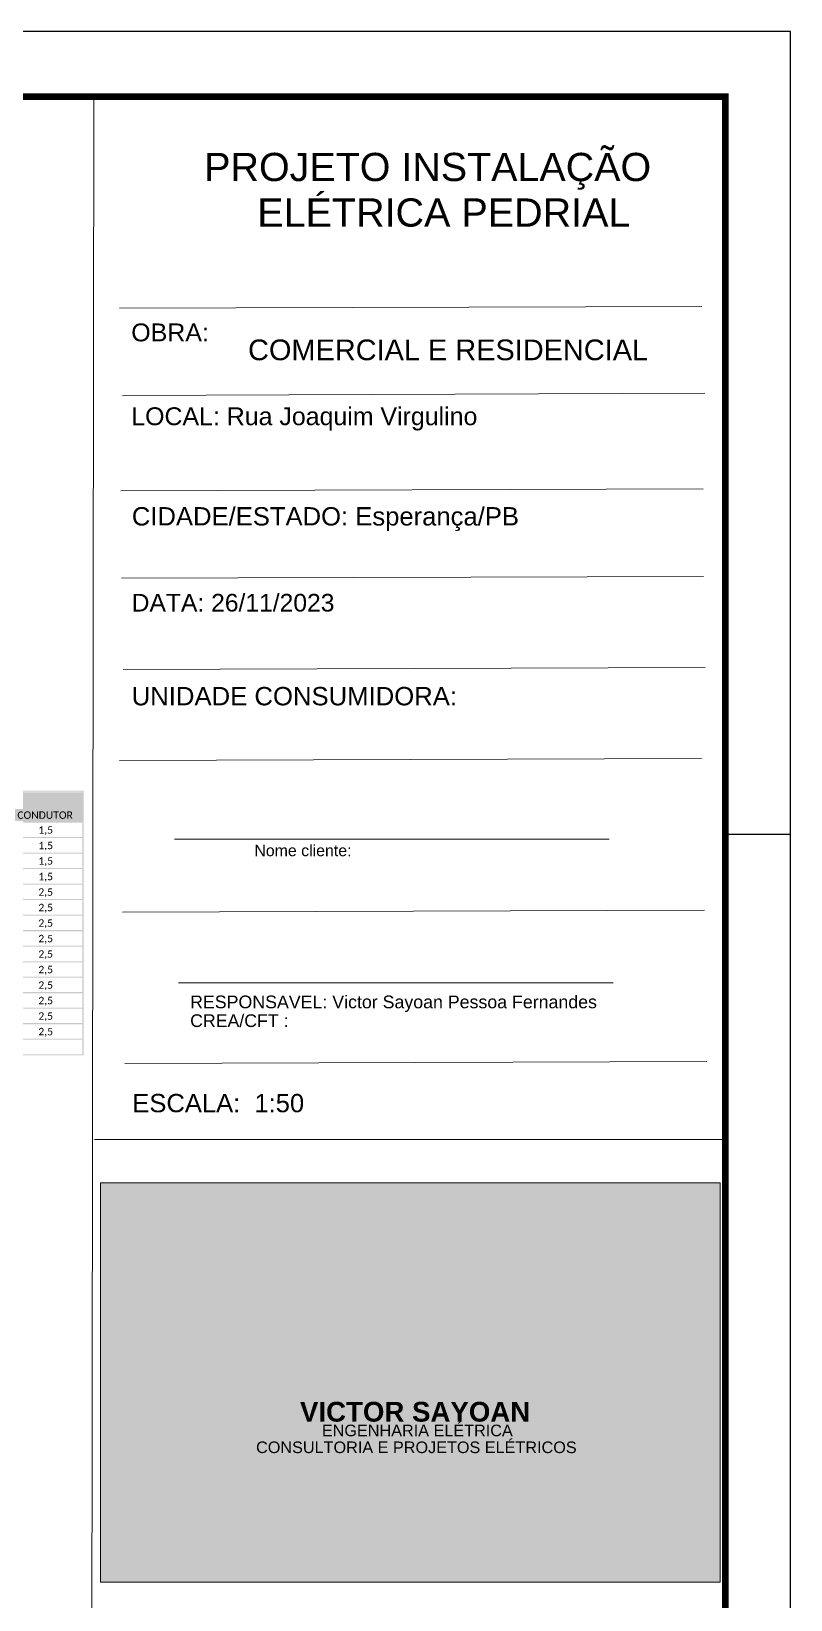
# Model space of a CAD drawing. Header units: metres. Extents: x 2999 to 3164, y 1641 to 1678.
# Drawn here: x 3041.86 to 3052.27, y 1656.66 to 1678.17 of the extents above; entities that cross this region are included whole.
import ezdxf

# ---------------------------------------------------------------- set-up
doc = ezdxf.new("R2010")
doc.units = ezdxf.units.M
doc.linetypes.add('Contínuo', pattern=[0])
for name, color, linetype in [('ARQ-FOLHA', 7, 'Continuous'), ('PDF_Solid Fills', 7, 'Continuous'), ('PDF_Text', 7, 'Continuous')]:
    doc.layers.add(name, color=color, linetype=linetype)
doc.layers.add('PDF47_Solid Fills', color=7, linetype='Continuous', true_color=0xc7ad54)
doc.layers.add('PDF47_Text', color=7, linetype='Continuous', true_color=0xffffff)
doc.styles.add('Arial$001', font='arial.ttf', dxfattribs={"height": 1.562076})
doc.styles.add('PDF Calibri', font='calibri.ttf')
doc.styles.add('PDF Sarabun-Extra Bold', font='arialbd.ttf')
doc.styles.add('PDF Sarabun-Thin', font='arial.ttf')

# ---------------------------------------------------------------- blocks, each defined once
blk = doc.blocks.new('FOLHA A2')
at = {"layer": 'ARQ-FOLHA'}
for p, q in [((594, 0), (0, 0)), ((594, -420), (594, 0)), ((584, -123), (594, -123))]:
    blk.add_line(p, q, dxfattribs=at)
at = {"layer": 'ARQ-FOLHA', "const_width": 1}
blk.add_lwpolyline([(25, -410), (584, -410), (584, -10), (25, -10), (25, -410)], dxfattribs=at)

msp = doc.modelspace()

# ---------------------------------------------------------------- hatches: boundary and pattern name
at = {"linetype": 'Contínuo', "true_color": 0xfecc66}
h = msp.add_hatch(color=31, dxfattribs=at)
h.dxf.hatch_style = 1
h.set_gradient(color1=(254, 204, 102))
h.paths.add_polyline_path([(3046.84, 1660.993), (3046.936, 1661.047), (3047.672, 1660.645), (3047.724, 1660.887), (3046.94, 1661.317), (3046.61, 1661.133), (3046.609, 1660.723), (3047.466, 1660.239), (3047.466, 1660.121), (3047.236, 1659.989), (3047.243, 1659.737), (3047.696, 1659.995), (3047.696, 1660.387), (3046.84, 1660.87)])
h.paths.add_polyline_path([(3047.05, 1660.383), (3046.829, 1660.383), (3046.829, 1659.887), (3046.394, 1660.114), (3046.394, 1661.035), (3046.159, 1660.969), (3046.174, 1659.99), (3046.833, 1659.634), (3047.05, 1659.638)])
at = {"layer": 'PDF_Solid Fills', "linetype": 'Continuous', "true_color": 0x203764, "transparency": 33554559}
msp.add_hatch(color=159, dxfattribs=at).paths.add_polyline_path([(3023.164, 1667.731), (3023.164, 1667.532), (3042.569, 1667.532), (3042.569, 1667.731)])
at = {"layer": 'PDF_Solid Fills', "linetype": 'Continuous', "transparency": 33554559}
msp.add_hatch(color=256, dxfattribs=at).paths.add_polyline_path([(3023.164, 1667.537), (3023.164, 1667.32), (3042.569, 1667.32), (3042.569, 1667.537)])

# ---------------------------------------------------------------- linework, layer by layer
msp.add_line((3042.717, 1677.272), (3051.375, 1677.272))
at = {"color": 7, "linetype": 'Continuous', "lineweight": 9, "true_color": 0x000007}
for points in [[(3051.375, 1677.272), (3051.405, 1641.395), (3042.671, 1641.455), (3042.717, 1677.272)], [(3043.065, 1674.37), (3051.054, 1674.393), (3051.054, 1674.393)], [(3043.108, 1673.174), (3051.094, 1673.204), (3051.094, 1673.204)], [(3043.085, 1671.865), (3051.07, 1671.891), (3051.07, 1671.891)], [(3043.092, 1670.666), (3051.074, 1670.692), (3051.074, 1670.692)], [(3043.115, 1669.416), (3051.1, 1669.44), (3051.1, 1669.44)], [(3043.065, 1668.167), (3051.047, 1668.194), (3051.047, 1668.194)], [(3043.108, 1666.086), (3051.09, 1666.113), (3051.09, 1666.113)], [(3043.142, 1664.012), (3051.123, 1664.039), (3051.123, 1664.039)], [(3042.724, 1662.969), (3051.379, 1662.969), (3051.379, 1662.969)]]:
    msp.add_lwpolyline(points, dxfattribs=at)
at = {"color": 7, "linetype": 'Continuous', "lineweight": 20, "true_color": 0x000007}
for points in [[(3043.821, 1667.087), (3049.78, 1667.087), (3049.78, 1667.087)], [(3043.876, 1665.119), (3049.835, 1665.119), (3049.835, 1665.119)]]:
    msp.add_lwpolyline(points, dxfattribs=at)
at = {"color": 7, "linetype": 'Continuous', "lineweight": 9, "true_color": 0xffffff}
msp.add_lwpolyline([(3042.804, 1656.898), (3042.804, 1662.372), (3051.302, 1662.372), (3051.302, 1656.898)], close=True, dxfattribs=at)
at = {"layer": 'PDF47_Solid Fills', "color": 7, "linetype": 'Contínuo', "lineweight": 25, "true_color": 0xffffff, "transparency": 33554559}
msp.add_solid([(3042.804, 1662.372), (3051.302, 1662.372), (3042.804, 1656.898), (3051.302, 1656.898)], dxfattribs=at)
at = {"layer": 'PDF47_Solid Fills', "color": 169, "linetype": 'Contínuo', "lineweight": 25, "true_color": 0x242d4c, "transparency": 33554559}
msp.add_solid([(3042.804, 1662.372), (3051.302, 1662.372), (3042.804, 1656.898), (3051.302, 1656.898)], dxfattribs=at)
at = {"layer": 'PDF_Solid Fills', "linetype": 'Continuous', "lineweight": 35, "transparency": 33554559}
for points in [[(3023.155, 1667.74), (3042.574, 1667.74), (3023.155, 1667.754), (3042.574, 1667.754)], [(3023.155, 1667.528), (3042.574, 1667.528), (3023.155, 1667.542), (3042.574, 1667.542)], [(3042.559, 1664.124), (3042.574, 1664.124), (3042.559, 1667.74), (3042.574, 1667.74)], [(3023.155, 1667.315), (3042.574, 1667.315), (3023.155, 1667.329), (3042.574, 1667.329)], [(3023.155, 1667.102), (3042.574, 1667.102), (3023.155, 1667.116), (3042.574, 1667.116)], [(3023.155, 1666.89), (3042.574, 1666.89), (3023.155, 1666.904), (3042.574, 1666.904)], [(3023.155, 1666.677), (3042.574, 1666.677), (3023.155, 1666.691), (3042.574, 1666.691)], [(3023.155, 1666.463), (3042.574, 1666.463), (3023.155, 1666.478), (3042.574, 1666.478)], [(3023.155, 1666.251), (3042.574, 1666.251), (3023.155, 1666.265), (3042.574, 1666.265)], [(3023.155, 1666.038), (3042.574, 1666.038), (3023.155, 1666.052), (3042.574, 1666.052)], [(3023.155, 1665.825), (3042.574, 1665.825), (3023.155, 1665.84), (3042.574, 1665.84)], [(3023.155, 1665.613), (3042.574, 1665.613), (3023.155, 1665.627), (3042.574, 1665.627)], [(3023.155, 1665.4), (3042.574, 1665.4), (3023.155, 1665.414), (3042.574, 1665.414)], [(3023.155, 1665.187), (3042.574, 1665.187), (3023.155, 1665.202), (3042.574, 1665.202)], [(3023.155, 1664.975), (3042.574, 1664.975), (3023.155, 1664.989), (3042.574, 1664.989)], [(3023.155, 1664.762), (3042.574, 1664.762), (3023.155, 1664.776), (3042.574, 1664.776)], [(3023.155, 1664.549), (3042.574, 1664.549), (3023.155, 1664.564), (3042.574, 1664.564)], [(3023.155, 1664.337), (3042.574, 1664.337), (3023.155, 1664.351), (3042.574, 1664.351)], [(3023.155, 1664.124), (3042.574, 1664.124), (3023.155, 1664.138), (3042.574, 1664.138)]]:
    msp.add_solid(points, dxfattribs=at)

# ---------------------------------------------------------------- block references
at = {"layer": 'ARQ-FOLHA', "xscale": 0.08952391981061225, "yscale": 0.08952391981061225, "zscale": 0.08952391981061225}
msp.add_blockref('FOLHA A2', (2999.093, 1678.168), dxfattribs=at)

# ---------------------------------------------------------------- texts
at = {"color": 7, "true_color": 0x000007, "style": 'Arial$001'}
for s, height, p in [('PROJETO INSTALAÇÃO ', 0.38706, (3044.229, 1676.114)), ('ELÉTRICA PEDRIAL', 0.38784, (3044.956, 1675.489)), ('OBRA:', 0.2449, (3043.228, 1673.916)), ('COMERCIAL E RESIDENCIAL', 0.28386, (3044.83, 1673.657)), ('LOCAL: Rua Joaquim Virgulino', 0.24455, (3043.228, 1672.766)), ('CIDADE/ESTADO: Esperança/PB', 0.25145, (3043.236, 1671.39)), ('DATA: 26/11/2023', 0.24195, (3043.234, 1670.21)), ('UNIDADE CONSUMIDORA:', 0.25215, (3043.234, 1668.923)), ('Nome cliente:', 0.15607, (3044.916, 1666.854)), ('RESPONSAVEL: Victor Sayoan Pessoa Fernandes', 0.17443, (3044.035, 1664.768)), ('CREA/CFT : ', 0.17376, (3044.036, 1664.511)), ('ESCALA:  1:50', 0.25077, (3043.243, 1663.342))]:
    msp.add_text(s, height=height, dxfattribs=at).set_placement(p)
at = {"layer": 'PDF47_Text', "linetype": 'Contínuo', "attachment_point": 4}
for s, insert, char_height, style in [('VICTOR SAYOAN', (3045.542, 1659.232), 0.27123, 'PDF Sarabun-Extra Bold'), ('ENGENHARIA ELÉTRICA', (3045.842, 1658.976), 0.15911, 'PDF Sarabun-Thin'), ('CONSULTORIA E PROJETOS ELÉTRICOS', (3044.94, 1658.745), 0.15911, 'PDF Sarabun-Thin')]:
    msp.add_mtext(s, dxfattribs=dict(at, insert=insert, char_height=char_height, style=style))
at = {"layer": 'PDF_Text', "color": 7, "linetype": 'Continuous', "true_color": 0xffffff, "insert": (3041.666, 1667.417), "char_height": 0.102, "attachment_point": 4, "style": 'PDF Calibri'}
msp.add_mtext('CONDUTOR', dxfattribs=at)
at = {"layer": 'PDF_Text', "linetype": 'Continuous', "char_height": 0.102, "attachment_point": 4, "style": 'PDF Calibri'}
for s, insert in [('1,5', (3041.954, 1667.204)), ('1,5', (3041.954, 1666.991)), ('1,5', (3041.954, 1666.779)), ('1,5', (3041.954, 1666.565)), ('2,5', (3041.954, 1666.352)), ('2,5', (3041.954, 1666.14)), ('2,5', (3041.954, 1665.927)), ('2,5', (3041.954, 1665.714)), ('2,5', (3041.954, 1665.502)), ('2,5', (3041.954, 1665.289)), ('2,5', (3041.954, 1665.076)), ('2,5', (3041.954, 1664.864)), ('2,5', (3041.954, 1664.651)), ('2,5', (3041.954, 1664.438))]:
    msp.add_mtext(s, dxfattribs=dict(at, insert=insert))

doc.saveas('drawing.dxf')
